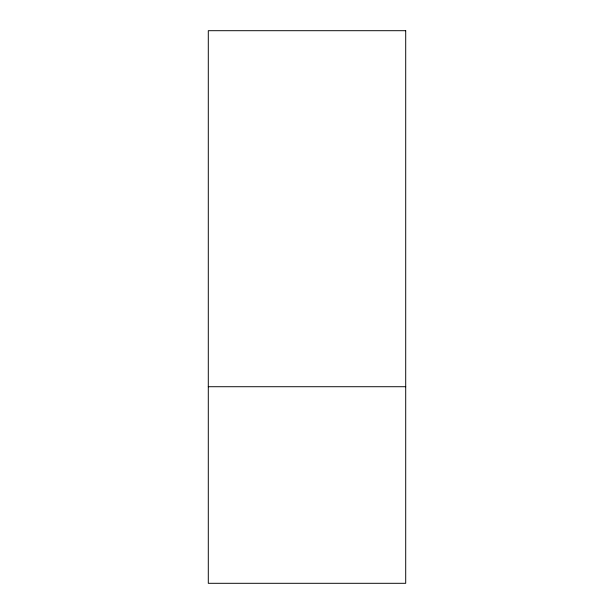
<?xml version="1.0" encoding="UTF-8"?>
<svg xmlns="http://www.w3.org/2000/svg" width="614" height="614" viewBox="0 0 614 614"><rect width="100%" height="100%" fill="white"/><g stroke="black" fill="none" stroke-linecap="round" stroke-linejoin="round"><path stroke-width="0.92" d="M208.292 386.72L405.708 386.72M405.708 30.7L208.292 30.7L208.292 583.3L405.708 583.3L405.708 30.7"/></g></svg>
